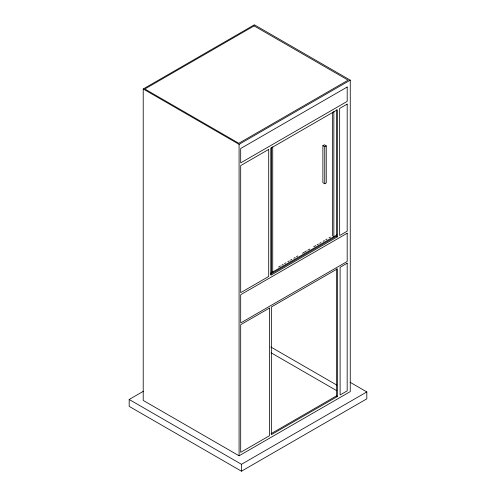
<?xml version="1.0" encoding="UTF-8"?>
<svg xmlns="http://www.w3.org/2000/svg" width="496" height="496" viewBox="0 0 496 496"><rect width="100%" height="100%" fill="white"/><g stroke="black" fill="none" stroke-linecap="round" stroke-linejoin="round"><path stroke-width="0.74" d="M143.214 88.982L254.38 24.8L350.257 80.154L350.257 391.598L239.084 455.787L143.214 400.433L143.214 88.982L239.084 144.336L350.257 80.154M322.884 145.65L324.378 144.789L326.244 145.867L326.244 182.912L324.75 183.774L322.884 182.702L322.884 145.65L324.75 146.729L326.244 145.867M278.541 267.053L280.538 265.899M281.864 265.131L283.191 264.362M284.524 263.599L285.851 262.83M287.841 261.677L289.174 260.915M290.501 260.146L291.828 259.377M293.824 258.23L295.151 257.461M296.478 256.692L297.811 255.924M302.461 253.239L306.447 250.939M307.774 250.17L309.771 249.023M313.751 246.723L315.747 245.57M317.074 244.801L318.407 244.038M319.734 243.269L321.061 242.501M323.057 241.354L324.384 240.585M325.711 239.816L327.044 239.047M329.034 237.9L330.361 237.131M270.673 273.166L336.976 234.887M270.475 274.282L336.66 236.071L336.66 109.765M337.323 236.871L270.921 275.206L270.921 148.13L337.323 109.79L337.323 236.871L336.66 236.071M350.108 382.292L366.817 391.939L366.817 398.834L241.471 471.2L129.183 406.373L129.183 399.478L143.257 391.35M271.045 433.684L336.412 395.944L337.454 396.484L337.454 268.826L271.355 306.987L271.355 434.639L337.454 396.484M129.183 399.478L241.471 464.306L366.817 391.939M270.791 346.971L336.796 385.076M271.126 352.811L336.592 390.6M336.412 268.801L336.412 395.944M333.845 111.519L333.845 236.84M332.357 112.208L332.357 235.978M324.75 146.729L324.75 183.774M272.726 146.81L272.726 272.13M271.238 147.672L271.238 272.992M241.471 464.306L241.471 471.2M239.084 144.336L239.084 455.787M347.181 263.209L347.175 390.867L340.113 394.946L340.113 267.288L347.181 263.209M347.188 233.232L347.181 261.479L240.69 322.958L240.69 294.717L347.188 233.232M347.188 104.098L347.188 231.179L339.648 235.526L339.648 108.45L347.188 104.098M347.194 87.017L347.188 101.395L240.69 162.88L240.69 148.509L347.194 87.017M254.119 25.897L144.813 89.001L238.824 143.282L348.13 80.172L254.119 25.897M268.708 149.408L240.69 165.583L240.69 292.659L268.708 276.483L268.708 149.408M269.52 308.047L240.69 324.694L240.69 452.346L269.52 435.705L269.52 308.047"/></g></svg>
